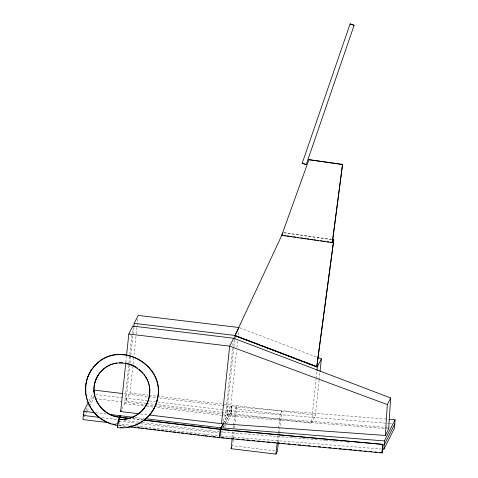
<?xml version="1.0" encoding="UTF-8"?>
<svg xmlns="http://www.w3.org/2000/svg" width="478" height="478" viewBox="0 0 478 478"><rect width="100%" height="100%" fill="white"/><g stroke="black" fill="none" stroke-linecap="round" stroke-linejoin="round"><path stroke-width="0.36" stroke-dasharray="2.39 1.79" d="M226.435 424.213L231.089 414.958L231.621 406.659L388.375 419.236M93.802 396.358L93.586 398.425L90.258 405.033M118.891 422.092L119.034 420.718M119.165 420.449L118.879 423.203L119.147 420.628M125.857 362.085L126.479 356.176M121.968 408.917L124.633 403.629L128.839 363.752M128.917 363.011L129.771 354.891M129.849 354.15L132.496 329.043M145.892 403.265L126.019 400.875L129.908 363.949M129.986 363.214L130.769 355.829M130.847 355.088L133.726 327.765M126.019 400.875L130.004 392.94L132.735 367.092M133.045 364.14L133.667 358.231M133.977 355.279L136.158 334.6M136.236 333.859L137.873 318.354M232.583 348.558L225.491 415.758L222.832 421.046M232.894 345.6L233.36 341.173M233.808 347.279L226.877 413.004L230.868 405.069L236.634 350.422M233.885 346.538L234.59 339.894M236.945 347.464L237.799 339.344M238.271 334.911L238.659 331.218M222.222 413.888L231.089 414.958L231.961 406.694L158.774 397.893M232.296 437.615L232.923 431.7M233.312 428.001L233.545 425.784M233.623 425.044L235.343 408.774L236.843 405.786L234.818 425.014M234.112 431.67L232.631 445.723L275.25 450.85M234.501 427.971L234.74 425.755M277.198 442.264L278.136 433.391M278.214 432.65L278.602 428.951M278.68 428.216L280.162 414.163L281.667 411.176L279.403 432.626M278.387 442.24L279.015 436.324M279.092 435.583L279.325 433.361M146.632 403.354L311.435 423.167L316.048 379.407M316.131 378.666L316.908 371.245M311.435 423.167L315.426 415.233L319.101 380.374M319.179 379.634L319.961 372.213M89.135 400.737L93.126 392.802M84.708 412.807L85.705 410.823M86.04 410.16L88.364 405.529M89.697 402.888L93.353 395.611M84.271 416.935L86.93 411.648M87.265 410.984L88.926 407.68M223.31 423.191L231.621 406.659M223.65 423.227L231.961 406.694M221.38 430.648L220.716 431.969L324.717 440.31M223.041 427.338L224.373 424.697M224.708 424.034L231.358 410.811L386.618 423.263M223.214 427.356L225.21 423.389M225.538 422.725L231.525 410.823L224.134 409.939M220.448 436.115L223.107 430.827M224.774 427.523L226.1 424.876M387.365 423.323L389.594 423.502M390.335 423.562L391.823 423.681M231.089 414.958L390.066 427.708M388.674 428.844L225.491 415.758L156.288 407.435M325.464 440.369L332.15 440.907M332.891 440.967L337.349 441.325M340.318 441.564L343.294 441.803M347.751 442.156L349.233 442.275M221.195 436.175L380.912 448.991M130.004 392.94L148.413 395.151M149.148 395.24L156.509 396.125M157.25 396.214L222.772 404.095M223.507 404.179L315.426 415.233M124.029 393.717L158.033 397.804M235.343 408.774L280.162 414.163M95.498 394.47L148.73 400.869M149.465 400.958L156.862 401.849M157.597 401.938L223.393 409.849M95.062 398.598L145.336 404.645M146.071 404.735L154.203 405.714M154.944 405.798L221.481 413.799M124.633 403.629L143.77 405.93M146.716 406.282L153.342 407.083M140.52 413.954L147.881 414.838M95.642 412.741L105.991 413.984M134.826 417.455L144.559 418.626M132.824 418.614L143.149 419.851M132.681 418.877L142.277 420.031M101.862 417.67L117.385 419.541M124.041 420.341L139.564 422.205M142.522 422.564L219.408 431.807M119.1 421.148L136.816 423.281M140.508 423.723L219.48 433.223M111.033 422.958L116.949 423.669M117.69 423.759L131.737 425.45M136.17 425.982L218.972 435.936M118.663 425.265L126.043 426.155M119.267 425.623L125.911 426.424M283.872 232.577L331.571 239.418M283.747 232.804L331.445 239.645M239.747 327.794L317.183 357.269"/><path stroke-width="0.72" d="M220.185 429.405L219.653 437.705L382.024 452.929L382.687 444.367L220.185 429.405L382.687 444.367M220.89 429.202L220.979 427.822L222.975 423.855M382.024 452.929L382.555 444.636M382.4 449.105L383.882 449.224L384.414 440.931L395.061 419.768L389.116 419.296M149.351 415.018L221.505 423.693L385.346 435.458L387.329 404.579L390.657 397.971L233.67 338.221L132.806 326.092L128.815 334.026L126.634 354.7M390.657 397.971L388.674 428.844L385.346 435.458M395.061 419.768L394.523 428.067L383.882 449.224M85.807 385.627L85.801 392.629M86.249 382.597C84.72 389.265 85.568 396.387 88.101 402.709L83.811 411.319L82.939 419.582L108.076 422.606M149.674 414.785C142.097 424.225 129.43 429.059 117.463 427.655L118.466 419.128C127.417 420.162 136.768 416.643 142.731 409.873M117.815 425.324L117.463 427.655M117.923 424.291L118.305 420.676M118.359 420.162L118.466 419.128M119.476 417.527L119.53 417.013C104.013 415.818 91.37 400.074 94.477 384.641M120.062 417.073L120.205 415.693L119.398 417.276L119.177 419.343L119.53 417.007M139.044 413.775L120.641 411.564L125.78 362.826M133.804 327.03L134.193 323.337L138.184 315.402L239.048 327.526M223.316 423.884L220.519 429.447L219.653 437.705L128.863 426.776M221.505 423.693L229.679 346.156L233.67 338.221M221.177 429.232L221.32 427.852L145.3 418.71M234.668 339.153L235.056 335.46L238.713 328.189M278.31 442.981L277.455 451.113L275.949 454.1L231.131 448.711L232.218 438.356M275.949 454.1L277.121 443.004M316.992 370.504L317.38 366.799L321.371 358.864L317.882 357.532M320.039 371.472L321.371 358.864M85.855 385.19L86.094 383.458M309.057 159.419L281.679 235.379L332.312 242.645L342.547 164.336L308.925 159.682L342.415 164.599M332.312 242.645L342.547 164.336M282.827 233.144L234.925 335.693L316.753 366.955L333.775 239.735L332.306 239.526M316.753 366.955L333.775 239.735M149.477 395.443L149.518 387.544M149.369 396.125L148.724 398.742M86.04 383.29L87.343 378.373M94.405 384.575L95.08 382.036M86.333 382.173L86.727 380.47M157.113 400.086C166.643 365.652 119.667 338.824 95.271 365.323M148.807 398.407C156.802 371.065 118.55 350.027 100.296 372.362M157.005 400.516C167.832 364.989 117.69 337.468 94.088 366.602M94.901 382.681C90.037 398.586 103.063 416.099 119.398 417.276L129.729 418.519M156.898 400.952L157.143 400.253M148.855 398.473L148.443 399.733M157.029 400.684L156.533 402.237M94.853 382.621L95.588 380.44M86.841 380.046L86.96 379.628M156.915 401.114L156.264 403.085M148.766 398.807L148.234 400.385M86.948 379.472L87.48 377.961M95.038 381.976L95.702 380.124M156.533 402.398L156.121 403.504M148.365 400.122L147.768 401.681M302.204 163.219L350.111 23.9L354.108 25.298L306.201 164.617L302.204 163.219L306.201 164.617M87.349 378.223L87.623 377.548M155.971 403.928L156.252 403.241M148.258 400.445L147.893 401.359M87.492 377.811L87.928 376.73M156.103 403.665L155.499 405.177M87.641 377.405L88.083 376.323M95.57 380.392L96.066 379.191M155.953 404.083L155.332 405.589M95.684 380.076L95.941 379.502M147.642 401.998L147.899 401.412M87.952 376.592L88.251 375.923M147.774 401.735L147.242 402.948M88.119 376.186L88.418 375.517M95.935 379.454L96.198 378.881M147.379 402.631L147.648 402.052M155.159 406.001L155.464 405.326M88.287 375.786L88.591 375.116M96.06 379.15L96.329 378.576M155.29 405.732L154.794 406.814M88.46 375.385L88.956 374.328M96.198 378.839L96.466 378.271M147.099 403.265L147.373 402.685M155.111 406.145L154.603 407.214M88.639 374.985L89.147 373.933M96.335 378.534L96.61 377.967M146.955 403.575L147.23 402.996M96.478 378.235L96.753 377.668M154.412 407.615L154.741 406.951M146.806 403.88L147.087 403.307M89.016 374.196L89.338 373.545M96.622 377.931L96.903 377.369M146.65 404.191L146.937 403.617M154.215 408.015L154.543 407.352M93.79 391.482L94.453 390.162L122.547 393.537M84.044 414.127L83.375 415.448L98.904 417.318M120.641 411.564L121.304 410.244M350.111 23.9L354.108 25.298M231.131 448.711L231.728 447.516M394.792 423.92L384.151 445.078L381.922 444.899M89.207 373.808L89.541 373.157M146.782 403.928L145.832 405.697M154.012 408.409L154.346 407.752M96.771 377.632L97.058 377.07M89.41 373.42L89.745 372.768M96.92 377.333L97.213 376.778M146.627 404.233L145.999 405.398M153.802 408.804L154.143 408.146M153.587 409.198L153.934 408.541M89.613 373.037L89.954 372.386M97.082 377.04L97.876 375.612M89.822 372.655L90.169 372.009M97.237 376.748L97.703 375.899M153.372 409.586L153.719 408.929M234.925 335.693L275.519 350.864M153.145 409.969L153.504 409.317M90.031 372.272L90.611 371.257M145.963 405.434L144.523 407.716M152.918 410.351L153.283 409.706M90.252 371.896L90.838 370.886M145.473 406.288L145.784 405.726M153.056 410.088L152.207 411.48M97.745 375.881L98.229 375.045M152.823 410.465L151.962 411.851M90.706 371.149L91.071 370.516M97.918 375.594L99.179 373.671M145.426 406.312L144.72 407.435M90.939 370.779L91.549 369.787M91.173 370.414L91.8 369.428M98.277 375.033L99.579 373.133M151.711 412.221L152.094 411.588M151.454 412.586L151.843 411.958M91.662 369.691L92.302 368.717M144.326 407.997L144.655 407.453M151.197 412.95L151.592 412.323M91.913 369.339L93.096 367.678M144.117 408.272L144.458 407.734M150.929 413.309L151.329 412.681M144.254 408.009L143.047 409.616M150.66 413.661L151.066 413.04M92.433 368.634L93.933 366.668M99.245 373.665L100.213 372.35M144.045 408.284L142.826 409.879M150.391 414.014L150.797 413.398M150.522 413.751L148.658 416.051M99.651 373.139L103.786 368.825M149.961 414.444L150.241 414.097M93.24 367.6L95.104 365.371M142.958 409.616C137.15 416.792 127.453 420.419 118.335 419.391M148.491 416.111L145.24 419.17M144.894 419.451L138.536 423.586M104.049 368.616L105.674 367.421M105.955 367.235L110.107 364.989M138.136 423.789L136.511 424.548M136.099 424.721L134.007 425.528M110.729 364.732L111.362 364.487M111.679 364.367L112.647 364.039M133.583 425.677L132.729 425.952M132.298 426.083L130.56 426.549M113.621 363.752L114.612 363.495M130.124 426.657L128.803 426.938M115.276 363.346L116.949 363.041M127.919 427.099L126.138 427.356M119.327 362.79L122.756 362.784M122.995 427.595L120.295 427.589M220.979 427.822L384.414 440.931M221.266 437.579L224.23 437.854M226.458 438.063L229.422 438.344M231.645 438.553L233.873 438.762M236.837 439.037L239.06 439.246M242.023 439.527L244.252 439.736M247.216 440.011L249.438 440.22M252.408 440.501L254.631 440.704M257.594 440.985L259.823 441.194M262.046 441.403L264.268 441.612M267.232 441.887L270.201 442.168M272.424 442.377L275.388 442.652M277.616 442.861L279.839 443.07M282.803 443.351L285.025 443.56M287.995 443.835L290.218 444.044M293.181 444.325L295.41 444.528M298.374 444.809L300.596 445.018M302.825 445.227L305.789 445.502M308.011 445.711L310.234 445.92M313.204 446.201L315.426 446.41M318.39 446.685L320.619 446.894M323.582 447.175L325.805 447.384M328.774 447.659L330.997 447.868M333.961 448.149L336.183 448.352M339.153 448.633L341.376 448.842M343.598 449.051L346.568 449.326M348.791 449.535L351.754 449.816M353.983 450.025L356.206 450.234M359.169 450.509L361.392 450.718M364.361 450.999L366.584 451.208M369.548 451.483L371.776 451.692M374.74 451.973L376.963 452.176M379.932 452.457L382.155 452.666M134.193 323.337L235.056 335.46L253.083 342.35M128.815 334.026L229.679 346.156L387.329 404.579M83.811 411.319L94.166 412.562M109.689 414.432L133.487 417.294M119.536 417.019L130.602 418.34M143.896 419.947L220.651 429.178M143.753 420.21L220.519 429.447M129.735 426.597L131.946 426.866M134.163 427.129L135.638 427.308M137.855 427.577L140.066 427.84M141.542 428.019L143.758 428.288M145.969 428.551L147.445 428.73M149.662 428.993L151.879 429.262M153.354 429.441L155.565 429.704M157.782 429.973L159.258 430.152M161.474 430.415L163.685 430.684M165.902 430.953L167.378 431.126M169.594 431.395L171.07 431.574M173.281 431.837L175.498 432.106M177.708 432.369L179.19 432.548M181.401 432.817L183.618 433.08M185.828 433.349L187.304 433.528M189.521 433.791L191.738 434.06M193.214 434.239L195.424 434.502M197.641 434.771L199.117 434.944M201.334 435.213L203.544 435.482M205.02 435.655L207.237 435.924M209.448 436.193L210.929 436.366M213.14 436.635L215.357 436.904M217.568 437.167L219.044 437.346M332.18 239.753L333.644 239.962M284.01 235.433L285.48 235.642M286.949 235.851L289.148 236.168M290.618 236.377L292.082 236.586M293.552 236.801L295.751 237.118M297.22 237.327L298.69 237.536M300.889 237.853L302.359 238.062M303.823 238.271L306.028 238.588M307.491 238.803L308.961 239.012M310.431 239.221L312.63 239.538M314.1 239.747L315.564 239.956M317.034 240.171L318.503 240.38M320.702 240.697L322.172 240.906M323.636 241.115L325.106 241.324M327.305 241.641L328.774 241.856M330.244 242.065L332.443 242.382M117.63 425.432C104.682 423.801 92.923 414.862 88.101 402.709M125.152 363.029L126.509 363.262M115.096 424.709L115.981 424.882M127.518 363.477L128.857 363.824M113.34 424.297L114.218 424.512M129.52 364.021L130.177 364.236M110.747 423.52L109.898 423.221M130.829 364.463L131.797 364.839M278.31 351.928L283.197 353.786M284.589 354.317L289.471 356.176M290.869 356.708L295.751 358.566M297.149 359.098L302.03 360.956M303.428 361.488L308.31 363.346M309.708 363.877L317.38 366.799M254.475 342.881L259.327 344.734M260.713 345.265L265.565 347.118M266.957 347.649L316.884 366.728M108.631 422.737L109.05 422.905M132.119 364.971L132.753 365.246M107.801 422.385L108.219 422.564M107.389 422.205L106.57 421.823M133.069 365.389L133.697 365.688M105.763 421.429L106.164 421.626M134.007 365.843L134.617 366.166M105.363 421.22L103.786 420.347M134.921 366.327L135.525 366.674M135.824 366.853L136.415 367.218M103.015 419.881L103.397 420.12M102.256 419.397L102.633 419.642M101.509 418.901L101.88 419.152M137.282 367.791L137.849 368.185M101.139 418.644L100.41 418.113M99.693 417.569L100.051 417.844M98.994 417.013L99.34 417.294M139.229 369.249L143.167 373.157M98.647 416.726L97.966 416.141M97.632 415.842L96.974 415.233M96.652 414.922L96.018 414.289M95.702 413.966L95.092 413.315M94.793 412.98L94.208 412.305M93.359 411.265L92.29 409.837M144.237 374.525L144.637 375.087M91.782 409.102L92.033 409.473M91.292 408.355L91.537 408.732M145.222 375.953L145.587 376.539M90.82 407.603L91.053 407.979M145.766 376.837L145.945 377.136M90.593 407.22L89.727 405.667M146.119 377.435L146.447 378.044M146.609 378.355L146.919 378.97M89.523 405.272L88.406 402.858M147.069 379.287L147.493 380.231M88.233 402.446L87.468 400.373M147.762 380.87L147.887 381.193M148.126 381.844L148.461 382.83M87.193 399.53L86.829 398.258M148.562 383.159L148.927 384.491M86.721 397.827L86.416 396.543M149.088 385.166L149.357 386.523M86.243 395.676L85.903 393.502"/></g></svg>
